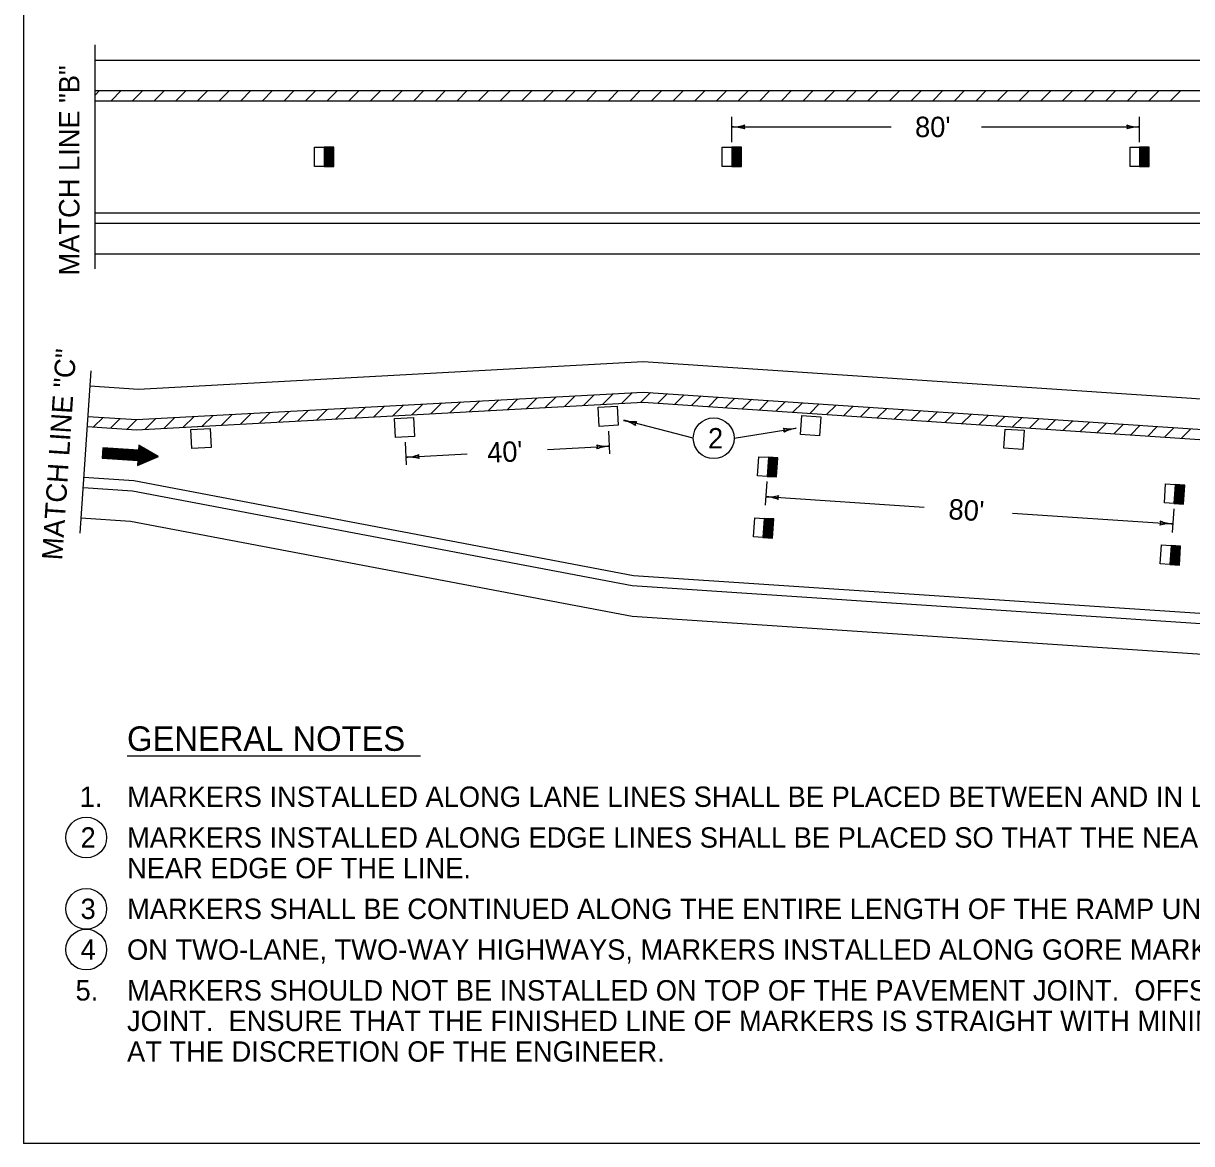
# Model space of a CAD drawing. Extents: x 1007 to 1035.5, y 1000.5 to 1021.5.
# Drawn here: x 1007 to 1018.46, y 1000.5 to 1011.49 of the extents above; entities that cross this region are included whole.
import ezdxf

# ---------------------------------------------------------------- set-up
doc = ezdxf.new("R2010")
doc.units = 0
doc.layers.add('Level 1', color=7, linetype='Continuous')
doc.layers.add('Level 10', color=7, linetype='Continuous')

msp = doc.modelspace()

# ---------------------------------------------------------------- linework, layer by layer
at = {"layer": 'Level 1'}
for p, q in [((1007.7, 1011.132), (1022.897, 1011.132)), ((1007.7, 1010.784), (1007.748, 1010.832)), ((1007.86, 1010.732), (1007.96, 1010.832)), ((1008.072, 1010.732), (1008.172, 1010.832)), ((1008.284, 1010.732), (1008.384, 1010.832)), ((1008.496, 1010.732), (1008.596, 1010.832)), ((1008.708, 1010.732), (1008.808, 1010.832)), ((1008.921, 1010.732), (1009.021, 1010.832)), ((1009.133, 1010.732), (1009.233, 1010.832)), ((1009.345, 1010.732), (1009.445, 1010.832)), ((1009.557, 1010.732), (1009.657, 1010.832)), ((1009.769, 1010.732), (1009.869, 1010.832)), ((1009.981, 1010.732), (1010.081, 1010.832)), ((1010.193, 1010.732), (1010.293, 1010.832)), ((1010.405, 1010.732), (1010.505, 1010.832)), ((1010.618, 1010.732), (1010.718, 1010.832)), ((1010.83, 1010.732), (1010.93, 1010.832)), ((1011.042, 1010.732), (1011.142, 1010.832)), ((1011.254, 1010.732), (1011.354, 1010.832)), ((1011.466, 1010.732), (1011.566, 1010.832)), ((1011.678, 1010.732), (1011.778, 1010.832)), ((1011.89, 1010.732), (1011.99, 1010.832)), ((1012.103, 1010.732), (1012.203, 1010.832)), ((1012.315, 1010.732), (1012.415, 1010.832)), ((1012.527, 1010.732), (1012.627, 1010.832)), ((1012.739, 1010.732), (1012.839, 1010.832)), ((1012.951, 1010.732), (1013.051, 1010.832)), ((1013.163, 1010.732), (1013.263, 1010.832)), ((1013.375, 1010.732), (1013.475, 1010.832)), ((1013.587, 1010.732), (1013.687, 1010.832)), ((1013.8, 1010.732), (1013.9, 1010.832)), ((1014.012, 1010.732), (1014.112, 1010.832)), ((1014.224, 1010.732), (1014.324, 1010.832)), ((1014.436, 1010.732), (1014.536, 1010.832)), ((1014.648, 1010.732), (1014.748, 1010.832)), ((1014.86, 1010.732), (1014.96, 1010.832)), ((1015.072, 1010.732), (1015.172, 1010.832)), ((1015.285, 1010.732), (1015.385, 1010.832)), ((1015.497, 1010.732), (1015.597, 1010.832)), ((1015.709, 1010.732), (1015.809, 1010.832)), ((1015.921, 1010.732), (1016.021, 1010.832)), ((1016.133, 1010.732), (1016.233, 1010.832)), ((1016.345, 1010.732), (1016.445, 1010.832)), ((1016.557, 1010.732), (1016.657, 1010.832)), ((1016.769, 1010.732), (1016.869, 1010.832)), ((1016.982, 1010.732), (1017.082, 1010.832)), ((1017.194, 1010.732), (1017.294, 1010.832)), ((1017.406, 1010.732), (1017.506, 1010.832)), ((1017.618, 1010.732), (1017.718, 1010.832)), ((1017.83, 1010.732), (1017.93, 1010.832)), ((1018.042, 1010.732), (1018.142, 1010.832)), ((1018.254, 1010.732), (1018.354, 1010.832)), ((1009.856, 1010.088), (1009.856, 1010.276)), ((1009.856, 1010.276), (1009.95, 1010.276)), ((1010.044, 1010.276), (1009.95, 1010.276)), ((1009.95, 1010.276), (1009.95, 1010.088)), ((1009.955, 1010.276), (1009.955, 1010.088)), ((1009.96, 1010.276), (1009.96, 1010.088)), ((1009.965, 1010.276), (1009.965, 1010.088)), ((1009.97, 1010.276), (1009.97, 1010.088)), ((1009.975, 1010.276), (1009.975, 1010.088)), ((1009.98, 1010.276), (1009.98, 1010.088)), ((1009.985, 1010.276), (1009.985, 1010.088)), ((1009.99, 1010.276), (1009.99, 1010.088)), ((1009.995, 1010.276), (1009.995, 1010.088)), ((1010, 1010.276), (1010, 1010.088)), ((1010.005, 1010.276), (1010.005, 1010.088)), ((1010.01, 1010.276), (1010.01, 1010.088)), ((1010.015, 1010.276), (1010.015, 1010.088)), ((1010.02, 1010.276), (1010.02, 1010.088)), ((1010.025, 1010.276), (1010.025, 1010.088)), ((1010.03, 1010.276), (1010.03, 1010.088)), ((1010.035, 1010.276), (1010.035, 1010.088)), ((1010.04, 1010.276), (1010.04, 1010.088)), ((1010.044, 1010.088), (1010.044, 1010.276)), ((1013.856, 1010.088), (1013.856, 1010.276)), ((1013.856, 1010.276), (1013.95, 1010.276)), ((1014.044, 1010.276), (1013.95, 1010.276)), ((1013.95, 1010.276), (1013.95, 1010.088)), ((1013.955, 1010.276), (1013.955, 1010.088)), ((1013.96, 1010.276), (1013.96, 1010.088)), ((1013.965, 1010.276), (1013.965, 1010.088)), ((1013.97, 1010.276), (1013.97, 1010.088)), ((1013.975, 1010.276), (1013.975, 1010.088)), ((1013.98, 1010.276), (1013.98, 1010.088)), ((1013.985, 1010.276), (1013.985, 1010.088)), ((1013.99, 1010.276), (1013.99, 1010.088)), ((1013.995, 1010.276), (1013.995, 1010.088)), ((1014, 1010.276), (1014, 1010.088)), ((1014.005, 1010.276), (1014.005, 1010.088)), ((1014.01, 1010.276), (1014.01, 1010.088)), ((1014.015, 1010.276), (1014.015, 1010.088)), ((1014.02, 1010.276), (1014.02, 1010.088)), ((1014.025, 1010.276), (1014.025, 1010.088)), ((1014.03, 1010.276), (1014.03, 1010.088)), ((1014.035, 1010.276), (1014.035, 1010.088)), ((1014.04, 1010.276), (1014.04, 1010.088)), ((1014.044, 1010.088), (1014.044, 1010.276)), ((1017.856, 1010.088), (1017.856, 1010.276)), ((1017.856, 1010.276), (1017.95, 1010.276)), ((1018.044, 1010.276), (1017.95, 1010.276)), ((1017.95, 1010.276), (1017.95, 1010.088)), ((1017.955, 1010.276), (1017.955, 1010.088)), ((1017.96, 1010.276), (1017.96, 1010.088)), ((1017.965, 1010.276), (1017.965, 1010.088)), ((1017.97, 1010.276), (1017.97, 1010.088)), ((1017.975, 1010.276), (1017.975, 1010.088)), ((1017.98, 1010.276), (1017.98, 1010.088)), ((1017.985, 1010.276), (1017.985, 1010.088)), ((1017.99, 1010.276), (1017.99, 1010.088)), ((1017.995, 1010.276), (1017.995, 1010.088)), ((1018, 1010.276), (1018, 1010.088)), ((1018.005, 1010.276), (1018.005, 1010.088)), ((1018.01, 1010.276), (1018.01, 1010.088)), ((1018.015, 1010.276), (1018.015, 1010.088)), ((1018.02, 1010.276), (1018.02, 1010.088)), ((1018.025, 1010.276), (1018.025, 1010.088)), ((1018.03, 1010.276), (1018.03, 1010.088)), ((1018.035, 1010.276), (1018.035, 1010.088)), ((1018.04, 1010.276), (1018.04, 1010.088)), ((1018.044, 1010.088), (1018.044, 1010.276)), ((1009.95, 1010.088), (1009.856, 1010.088)), ((1009.95, 1010.088), (1010.044, 1010.088)), ((1013.95, 1010.088), (1013.856, 1010.088)), ((1013.95, 1010.088), (1014.044, 1010.088)), ((1017.95, 1010.088), (1017.856, 1010.088)), ((1017.95, 1010.088), (1018.044, 1010.088)), ((1007.7, 1009.232), (1022.897, 1009.232)), ((1011.933, 1007.711), (1012.039, 1007.817)), ((1012.12, 1007.722), (1012.226, 1007.827)), ((1012.307, 1007.732), (1012.413, 1007.838)), ((1012.494, 1007.742), (1012.6, 1007.848)), ((1012.681, 1007.752), (1012.787, 1007.858)), ((1012.868, 1007.762), (1012.973, 1007.868)), ((1013.054, 1007.772), (1013.151, 1007.869)), ((1013.223, 1007.764), (1013.317, 1007.858)), ((1013.389, 1007.753), (1013.483, 1007.847)), ((1013.554, 1007.742), (1013.648, 1007.836)), ((1013.72, 1007.731), (1013.814, 1007.825)), ((1009.877, 1007.6), (1009.983, 1007.706)), ((1010.064, 1007.61), (1010.17, 1007.716)), ((1010.251, 1007.62), (1010.357, 1007.726)), ((1010.438, 1007.63), (1010.544, 1007.736)), ((1010.625, 1007.64), (1010.73, 1007.746)), ((1010.811, 1007.651), (1010.917, 1007.756)), ((1010.998, 1007.661), (1011.104, 1007.767)), ((1011.185, 1007.671), (1011.291, 1007.777)), ((1011.372, 1007.681), (1011.478, 1007.787)), ((1011.559, 1007.691), (1011.665, 1007.797)), ((1011.746, 1007.701), (1011.852, 1007.807)), ((1013.886, 1007.72), (1013.98, 1007.814)), ((1014.052, 1007.709), (1014.146, 1007.803)), ((1014.217, 1007.698), (1014.311, 1007.792)), ((1014.383, 1007.687), (1014.477, 1007.781)), ((1014.549, 1007.676), (1014.643, 1007.769)), ((1014.714, 1007.664), (1014.808, 1007.758)), ((1014.88, 1007.653), (1014.974, 1007.747)), ((1015.046, 1007.642), (1015.14, 1007.736)), ((1015.212, 1007.631), (1015.306, 1007.725)), ((1015.377, 1007.62), (1015.471, 1007.714)), ((1015.543, 1007.609), (1015.637, 1007.703)), ((1007.688, 1007.532), (1007.782, 1007.626)), ((1007.854, 1007.521), (1007.948, 1007.615)), ((1008.019, 1007.51), (1008.114, 1007.604)), ((1008.195, 1007.509), (1008.3, 1007.614)), ((1008.382, 1007.519), (1008.487, 1007.625)), ((1008.568, 1007.529), (1008.674, 1007.635)), ((1008.755, 1007.539), (1008.861, 1007.645)), ((1008.942, 1007.549), (1009.048, 1007.655)), ((1009.129, 1007.559), (1009.235, 1007.665)), ((1009.316, 1007.569), (1009.422, 1007.675)), ((1009.503, 1007.58), (1009.609, 1007.685)), ((1009.69, 1007.59), (1009.796, 1007.696)), ((1015.709, 1007.598), (1015.803, 1007.692)), ((1015.874, 1007.587), (1015.968, 1007.681)), ((1016.04, 1007.576), (1016.134, 1007.67)), ((1016.206, 1007.565), (1016.3, 1007.659)), ((1016.372, 1007.554), (1016.466, 1007.648)), ((1016.537, 1007.543), (1016.631, 1007.637)), ((1016.703, 1007.532), (1016.797, 1007.626)), ((1016.869, 1007.521), (1016.963, 1007.615)), ((1017.034, 1007.51), (1017.128, 1007.604)), ((1017.2, 1007.499), (1017.294, 1007.592)), ((1012.754, 1007.268), (1012.742, 1007.492)), ((1017.366, 1007.487), (1017.46, 1007.581)), ((1017.532, 1007.476), (1017.626, 1007.57)), ((1017.697, 1007.465), (1017.791, 1007.559)), ((1017.863, 1007.454), (1017.957, 1007.548)), ((1018.029, 1007.443), (1018.123, 1007.537)), ((1018.194, 1007.432), (1018.288, 1007.526)), ((1018.36, 1007.421), (1018.454, 1007.515)), ((1010.76, 1007.159), (1010.747, 1007.384)), ((1010.756, 1007.235), (1011.354, 1007.267)), ((1012.141, 1007.31), (1012.75, 1007.343)), ((1014.202, 1007.053), (1014.214, 1007.24)), ((1014.214, 1007.24), (1014.308, 1007.234)), ((1014.308, 1007.234), (1014.295, 1007.047)), ((1014.313, 1007.234), (1014.3, 1007.046)), ((1014.318, 1007.233), (1014.305, 1007.046)), ((1014.401, 1007.228), (1014.308, 1007.234)), ((1014.323, 1007.233), (1014.31, 1007.046)), ((1014.328, 1007.233), (1014.315, 1007.045)), ((1014.333, 1007.232), (1014.32, 1007.045)), ((1014.338, 1007.232), (1014.325, 1007.045)), ((1014.342, 1007.232), (1014.33, 1007.044)), ((1014.347, 1007.231), (1014.335, 1007.044)), ((1014.352, 1007.231), (1014.34, 1007.044)), ((1014.357, 1007.231), (1014.345, 1007.043)), ((1014.362, 1007.23), (1014.35, 1007.043)), ((1014.367, 1007.23), (1014.355, 1007.043)), ((1014.372, 1007.23), (1014.36, 1007.042)), ((1014.377, 1007.229), (1014.365, 1007.042)), ((1014.382, 1007.229), (1014.37, 1007.042)), ((1014.387, 1007.229), (1014.375, 1007.041)), ((1014.392, 1007.228), (1014.38, 1007.041)), ((1014.397, 1007.228), (1014.385, 1007.041)), ((1014.389, 1007.041), (1014.401, 1007.228)), ((1014.295, 1007.047), (1014.202, 1007.053)), ((1014.295, 1007.047), (1014.389, 1007.041)), ((1014.292, 1006.997), (1014.276, 1006.763)), ((1018.193, 1006.787), (1018.205, 1006.974)), ((1018.205, 1006.974), (1018.299, 1006.967)), ((1018.299, 1006.967), (1018.286, 1006.78)), ((1018.304, 1006.967), (1018.291, 1006.78)), ((1018.309, 1006.967), (1018.296, 1006.78)), ((1018.392, 1006.961), (1018.299, 1006.967)), ((1018.314, 1006.966), (1018.301, 1006.779)), ((1018.319, 1006.966), (1018.306, 1006.779)), ((1018.324, 1006.966), (1018.311, 1006.779)), ((1018.329, 1006.965), (1018.316, 1006.778)), ((1018.334, 1006.965), (1018.321, 1006.778)), ((1018.339, 1006.965), (1018.326, 1006.778)), ((1018.344, 1006.964), (1018.331, 1006.777)), ((1018.349, 1006.964), (1018.336, 1006.777)), ((1018.354, 1006.964), (1018.341, 1006.777)), ((1018.359, 1006.963), (1018.346, 1006.776)), ((1018.364, 1006.963), (1018.351, 1006.776)), ((1018.369, 1006.963), (1018.356, 1006.776)), ((1018.374, 1006.962), (1018.361, 1006.775)), ((1018.379, 1006.962), (1018.366, 1006.775)), ((1018.384, 1006.962), (1018.371, 1006.775)), ((1018.389, 1006.961), (1018.376, 1006.774)), ((1018.38, 1006.774), (1018.392, 1006.961)), ((1014.282, 1006.848), (1015.836, 1006.744)), ((1018.286, 1006.78), (1018.193, 1006.787)), ((1016.702, 1006.686), (1018.276, 1006.581)), ((1018.286, 1006.73), (1018.27, 1006.495)), ((1018.286, 1006.78), (1018.38, 1006.774)), ((1014.162, 1006.454), (1014.174, 1006.641)), ((1014.174, 1006.641), (1014.268, 1006.635)), ((1014.268, 1006.635), (1014.255, 1006.448)), ((1014.273, 1006.635), (1014.26, 1006.448)), ((1014.278, 1006.634), (1014.265, 1006.447)), ((1014.361, 1006.629), (1014.268, 1006.635)), ((1014.283, 1006.634), (1014.27, 1006.447)), ((1014.288, 1006.634), (1014.275, 1006.447)), ((1014.293, 1006.633), (1014.28, 1006.446)), ((1014.298, 1006.633), (1014.285, 1006.446)), ((1014.303, 1006.633), (1014.29, 1006.446)), ((1014.308, 1006.632), (1014.295, 1006.445)), ((1014.313, 1006.632), (1014.3, 1006.445)), ((1014.318, 1006.632), (1014.305, 1006.445)), ((1014.323, 1006.631), (1014.31, 1006.444)), ((1014.328, 1006.631), (1014.315, 1006.444)), ((1014.333, 1006.631), (1014.32, 1006.444)), ((1014.338, 1006.63), (1014.325, 1006.443)), ((1014.342, 1006.63), (1014.33, 1006.443)), ((1014.347, 1006.63), (1014.335, 1006.443)), ((1014.352, 1006.629), (1014.34, 1006.442)), ((1014.357, 1006.629), (1014.345, 1006.442)), ((1014.349, 1006.442), (1014.361, 1006.629)), ((1014.255, 1006.448), (1014.162, 1006.454)), ((1014.255, 1006.448), (1014.349, 1006.442)), ((1018.153, 1006.188), (1018.165, 1006.375)), ((1018.165, 1006.375), (1018.259, 1006.369)), ((1018.259, 1006.369), (1018.246, 1006.182)), ((1018.264, 1006.368), (1018.251, 1006.181)), ((1018.269, 1006.368), (1018.256, 1006.181)), ((1018.352, 1006.362), (1018.259, 1006.369)), ((1018.274, 1006.368), (1018.261, 1006.181)), ((1018.279, 1006.367), (1018.266, 1006.18)), ((1018.284, 1006.367), (1018.271, 1006.18)), ((1018.289, 1006.367), (1018.276, 1006.18)), ((1018.294, 1006.366), (1018.281, 1006.179)), ((1018.299, 1006.366), (1018.286, 1006.179)), ((1018.304, 1006.366), (1018.291, 1006.179)), ((1018.309, 1006.365), (1018.296, 1006.178)), ((1018.314, 1006.365), (1018.301, 1006.178)), ((1018.319, 1006.365), (1018.306, 1006.178)), ((1018.324, 1006.364), (1018.311, 1006.177)), ((1018.329, 1006.364), (1018.316, 1006.177)), ((1018.334, 1006.364), (1018.321, 1006.177)), ((1018.339, 1006.363), (1018.326, 1006.176)), ((1018.344, 1006.363), (1018.331, 1006.176)), ((1018.349, 1006.363), (1018.336, 1006.176)), ((1018.34, 1006.175), (1018.352, 1006.362)), ((1018.246, 1006.182), (1018.153, 1006.188)), ((1018.246, 1006.182), (1018.34, 1006.175)), ((1008.017, 1004.304), (1010.897, 1004.304))]:
    msp.add_line(p, q, dxfattribs=at)
for points in [[(1007.7, 1011.282), (1007.7, 1009.082)], [(1007.7, 1010.832), (1022.897, 1010.832)], [(1007.7, 1010.732), (1022.897, 1010.732)], [(1013.95, 1010.326), (1013.95, 1010.576)], [(1017.95, 1010.326), (1017.95, 1010.576)], [(1013.95, 1010.476), (1015.514, 1010.476)], [(1016.398, 1010.476), (1017.95, 1010.476)], [(1007.7, 1009.632), (1022.897, 1009.632)], [(1007.7, 1009.532), (1022.897, 1009.532)], [(1007.651, 1007.935), (1008.131, 1007.903), (1013.08, 1008.174), (1022.907, 1007.518)], [(1007.661, 1008.084), (1007.555, 1006.49)], [(1007.632, 1007.636), (1008.111, 1007.604), (1013.08, 1007.874), (1022.887, 1007.219)], [(1007.625, 1007.536), (1008.111, 1007.504), (1013.08, 1007.774), (1022.88, 1007.119)], [(1013.572, 1007.421), (1012.889, 1007.597)], [(1007.625, 1007.536), (1008.111, 1007.504)], [(1013.972, 1007.421), (1014.582, 1007.52)], [(1008.279, 1007.221), (1007.776, 1007.255)], [(1008.269, 1007.217), (1007.776, 1007.25)], [(1008.259, 1007.213), (1007.776, 1007.245)], [(1008.31, 1007.234), (1007.777, 1007.27)], [(1008.3, 1007.23), (1007.777, 1007.265)], [(1008.29, 1007.226), (1007.777, 1007.26)], [(1008.313, 1007.249), (1007.778, 1007.285)], [(1008.313, 1007.249), (1007.778, 1007.285)], [(1008.323, 1007.243), (1007.778, 1007.28)], [(1008.32, 1007.239), (1007.778, 1007.275)], [(1008.284, 1007.266), (1007.779, 1007.3)], [(1008.294, 1007.26), (1007.779, 1007.295)], [(1008.303, 1007.255), (1007.779, 1007.29)], [(1008.255, 1007.283), (1007.78, 1007.315)], [(1008.264, 1007.277), (1007.78, 1007.31)], [(1008.274, 1007.272), (1007.78, 1007.305)], [(1008.231, 1007.297), (1007.781, 1007.327)], [(1008.235, 1007.294), (1007.781, 1007.325)], [(1008.245, 1007.289), (1007.781, 1007.32)], [(1008.202, 1007.314), (1008.131, 1007.319)], [(1008.211, 1007.309), (1008.131, 1007.314)], [(1008.221, 1007.303), (1008.131, 1007.309)], [(1008.172, 1007.331), (1008.132, 1007.334)], [(1008.182, 1007.325), (1008.132, 1007.329)], [(1008.192, 1007.32), (1008.132, 1007.324)], [(1008.143, 1007.348), (1008.133, 1007.349)], [(1008.153, 1007.342), (1008.133, 1007.344)], [(1008.163, 1007.337), (1008.133, 1007.339)], [(1008.134, 1007.354), (1008.134, 1007.354)], [(1008.249, 1007.208), (1007.775, 1007.24)], [(1008.238, 1007.204), (1007.775, 1007.235)], [(1008.228, 1007.2), (1007.775, 1007.23)], [(1008.125, 1007.156), (1008.12, 1007.157)], [(1008.156, 1007.169), (1008.121, 1007.172)], [(1008.146, 1007.165), (1008.121, 1007.167)], [(1008.136, 1007.161), (1008.121, 1007.162)], [(1008.187, 1007.182), (1008.122, 1007.187)], [(1008.177, 1007.178), (1008.122, 1007.182)], [(1008.166, 1007.174), (1008.122, 1007.177)], [(1008.218, 1007.195), (1008.123, 1007.202)], [(1008.207, 1007.191), (1008.123, 1007.197)], [(1008.207, 1007.191), (1008.123, 1007.197)], [(1008.197, 1007.187), (1008.123, 1007.192)], [(1007.592, 1007.038), (1008.083, 1007.005), (1012.984, 1006.076), (1022.767, 1005.422)], [(1007.585, 1006.938), (1008.071, 1006.905), (1012.971, 1005.976), (1022.76, 1005.323)], [(1007.565, 1006.64), (1008.051, 1006.608), (1012.971, 1005.676), (1022.74, 1005.024)]]:
    msp.add_lwpolyline(points, dxfattribs=at)
for points in [[(1012.638, 1007.725), (1012.825, 1007.735), (1012.835, 1007.548), (1012.648, 1007.537)], [(1010.641, 1007.616), (1010.828, 1007.626), (1010.838, 1007.439), (1010.651, 1007.429)], [(1014.636, 1007.645), (1014.823, 1007.632), (1014.81, 1007.445), (1014.623, 1007.458)], [(1008.644, 1007.508), (1008.831, 1007.518), (1008.841, 1007.331), (1008.654, 1007.321)], [(1016.631, 1007.511), (1016.818, 1007.499), (1016.806, 1007.312), (1016.619, 1007.324)], [(1008.327, 1007.241), (1008.134, 1007.354), (1008.13, 1007.304), (1007.781, 1007.327), (1007.774, 1007.227), (1008.124, 1007.204), (1008.12, 1007.154)]]:
    msp.add_lwpolyline(points, close=True, dxfattribs=at)
for centre in [(1013.772, 1007.421), (1007.617, 1003.504), (1007.617, 1002.804), (1007.617, 1002.404)]:
    msp.add_circle(centre, 0.2, dxfattribs=at)
for centre, radius, start, end in [((1013.95, 1010.866), 0.391, 270, 288.6688), ((1013.95, 1010.085), 0.391, 71.3472, 89.9939), ((1013.95, 1010.866), 0.391, 269.9878, 270), ((1014.099, 1010.476), 0.0312, 138.7746, 220.8913), ((1017.801, 1010.476), 0.0312, 318.7746, 40.8913), ((1017.95, 1010.866), 0.391, 251.3472, 269.9939), ((1017.95, 1010.085), 0.391, 90, 108.6688), ((1017.95, 1010.085), 0.391, 89.9878, 90), ((1012.986, 1007.975), 0.391, 255.565, 274.2338), ((1012.986, 1007.975), 0.391, 255.5528, 255.565), ((1012.792, 1007.218), 0.391, 56.9122, 75.5589), ((1013.033, 1007.559), 0.0312, 124.3396, 206.4563), ((1014.435, 1007.496), 0.0312, 327.9916, 50.1083), ((1014.519, 1007.905), 0.391, 260.5642, 279.2109), ((1014.645, 1007.134), 0.391, 99.217, 117.8858), ((1014.645, 1007.134), 0.391, 99.2048, 99.217), ((1012.602, 1007.335), 0.0312, 321.8767, 43.9934), ((1012.729, 1007.733), 0.391, 254.4492, 273.096), ((1010.735, 1007.625), 0.391, 273.1012, 291.7699), ((1010.904, 1007.243), 0.0312, 141.8758, 223.9924), ((1012.771, 1006.953), 0.391, 93.1021, 111.7709), ((1012.771, 1006.953), 0.391, 93.0899, 93.1021), ((1010.777, 1006.845), 0.391, 74.4483, 93.095), ((1010.735, 1007.625), 0.391, 273.0889, 273.1012), ((1014.308, 1007.237), 0.391, 266.1818, 284.8506), ((1014.256, 1006.458), 0.391, 67.529, 86.1757), ((1014.308, 1007.237), 0.391, 266.1696, 266.1818), ((1014.43, 1006.838), 0.0312, 134.9564, 217.0731), ((1018.128, 1006.591), 0.0312, 314.9557, 37.0724), ((1018.25, 1006.191), 0.391, 86.1811, 104.8499), ((1018.302, 1006.971), 0.391, 247.5283, 266.175), ((1018.25, 1006.191), 0.391, 86.1689, 86.1811)]:
    msp.add_arc(centre, radius, start, end, dxfattribs=at)
at = {"layer": 'Level 10'}
for p in [(1007, 1021.5), (1035.5, 1000.5)]:
    msp.add_line(p, (1007, 1000.5), dxfattribs=at)

# ---------------------------------------------------------------- texts
at = {"layer": 'Level 1'}
for s, rotation, p in [('MATCH LINE "B"', 90, (1007.55, 1009.018)), ('MATCH LINE "C"', 86.1831, (1007.381, 1006.22)), ("40'", 2.5551, (1011.554, 1007.18)), ("80'", 356.1804, (1016.07, 1006.628))]:
    msp.add_text(s, height=0.2, rotation=rotation, dxfattribs=at).set_placement(p)
for s, height, p in [("80'", 0.2, (1015.747, 1010.376)), ('2', 0.2, (1013.716, 1007.321)), ('GENERAL NOTES', 0.24, (1008.017, 1004.354)), ('1.', 0.2, (1007.553, 1003.804)), ('MARKERS INSTALLED ALONG LANE LINES SHALL BE PLACED BETWEEN AND IN LINE WITH THE SKIPS.', 0.2, (1008.017, 1003.804)), ('2', 0.2, (1007.561, 1003.404)), ('MARKERS INSTALLED ALONG EDGE LINES SHALL BE PLACED SO THAT THE NEAR EDGE OF THE CASTING IS NO MORE THAN 1" FROM THE ', 0.2, (1008.017, 1003.404)), ('NEAR EDGE OF THE LINE.', 0.2, (1008.017, 1003.104)), ('3', 0.2, (1007.561, 1002.704)), ('MARKERS SHALL BE CONTINUED ALONG THE ENTIRE LENGTH OF THE RAMP UNTIL THE INTERSECTION WITH THE CROSS-STREET.', 0.2, (1008.017, 1002.704)), ('4', 0.2, (1007.561, 1002.304)), ('ON TWO-LANE, TWO-WAY HIGHWAYS, MARKERS INSTALLED ALONG GORE MARKINGS SHALL BE MONO-DIRECTIONAL (WHITE).', 0.2, (1008.017, 1002.304)), ('5.', 0.2, (1007.512, 1001.904)), ('MARKERS SHOULD NOT BE INSTALLED ON TOP OF THE PAVEMENT JOINT.  OFFSET MARKERS A MINIMUM OF 2" FROM THE PAVEMENT', 0.2, (1008.017, 1001.904)), ('JOINT.  ENSURE THAT THE FINISHED LINE OF MARKERS IS STRAIGHT WITH MINIMAL LATERAL DEVIATION.  MARKERS MAY BE ELIMINATED', 0.2, (1008.017, 1001.604)), ('AT THE DISCRETION OF THE ENGINEER.', 0.2, (1008.017, 1001.304))]:
    msp.add_text(s, height=height, dxfattribs=at).set_placement(p)

doc.saveas('drawing.dxf')
